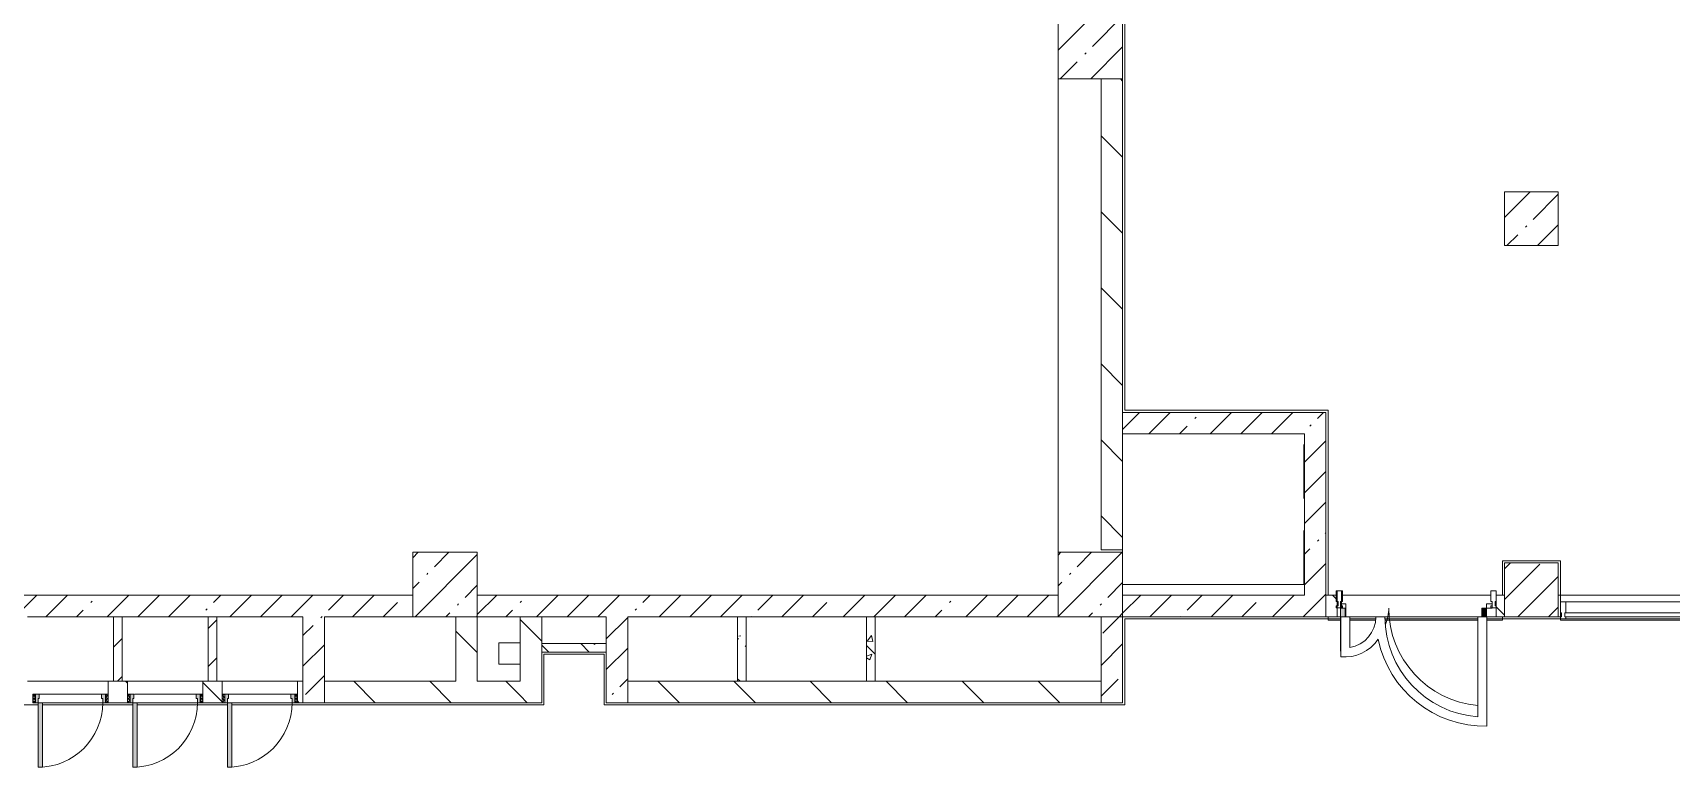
# Model space of a CAD drawing. Header units: millimetres. Extents: x -8624 to 200664, y -8553 to 29000.
# Drawn here: x 56628 to 71860, y 10300 to 17129 of the extents above; entities that cross this region are included whole.
import ezdxf

# ---------------------------------------------------------------- set-up
doc = ezdxf.new("R2010")
doc.units = ezdxf.units.MM
doc.linetypes.add('200_ШТРИХ__ш1_п0_6_', pattern=[800, 500, -300])
for name, color, linetype, lineweight, true_color in [('A-DETL-GENF-2', 7, 'Continuous', 5, 0xaaaaaa), ('A-DETL-GENF-3', 7, 'Continuous', 5, 0xe2e2e2), ('A-DOOR-2', 7, 'Continuous', 5, 0xe2e2e2), ('A-DOOR-3', 7, 'Continuous', 5, 0xaaaaaa), ('A-DOOR-FRAM-1', 7, 'Continuous', 5, 0xe2e2e2), ('A-DOOR-FRAM-3', 7, 'Continuous', 5, 0xaaaaaa), ('A-FLOR-2', 7, 'Continuous', 5, 0xaaaaaa), ('I-WALL-3', 7, 'Continuous', 5, 0x787878)]:
    doc.layers.add(name, color=color, linetype=linetype, lineweight=lineweight, true_color=true_color)
for name, color, linetype, lineweight in [('A-DETL-MBND-1', 7, '200_ШТРИХ__ш1_п0_6_', 9), ('A-GLAZ-CURT', 7, 'Continuous', 5), ('A-GLAZ-CWMG', 7, 'Continuous', 5), ('A-WALL-1', 7, 'Continuous', 9), ('I-WALL', 7, 'Continuous', 5), ('S-COLS', 7, 'Continuous', 5)]:
    doc.layers.add(name, color=color, linetype=linetype, lineweight=lineweight)
pattern_1 = [(135, (0, 0), (-353.5534, -353.5534), [])]
pattern_2 = [(45, (0, 0), (-285.1231, 285.1231), []), (45, (285.12, 0), (-285.1231, 285.1231), [504.031, -100.806, 16.764, -84.042])]
pattern_3 = [(135, (0, 0), (-377.1708, -377.1708), [533.4, -88.9, 17.78, -88.9]), (135, (0, 376.94), (-377.1708, -377.1708), []), (50, (0, 0), (637.6445, -55.7866), [66.675, -733.425]), (355, (0, 0), (-123.3494, 668.699), [53.34, -586.74]), (100.451, (53.14, -4.65), (514.299, 612.908), [56.665, -623.315]), (46.184, (0, 177.8), (948.776, -147.15), [100.012, -1100.137]), (96.636, (79.1, 165.5), (830.909, 865.997), [84.998, -934.973]), (351.184, (0, 177.8), (830.918, 865.988), [80.01, -880.11]), (21, (88.9, 133.35), (530.6506, -357.9283), [66.675, -733.425]), (326, (88.9, 133.35), (216.308, 644.6585), [53.34, -586.74]), (71.451, (133.1, 103.5), (746.9596, 286.7243), [56.665, -623.315]), (37.5, (0, 0), (10.8105, 295.9426), [16.764, -562.864, 16.764, -578.866, -588.962]), (37.5, (0, 0), (10.8105, 295.9426), [-1175.258, 16.764, -572.198]), (7.5, (0, 0), (233.8692, 350.6318), [16.764, -322.834, 16.764, -549.529, -224.472]), (7.5, (0, 0), (233.8692, 350.6318), [-905.891, 16.764, -207.708]), (327.5, (-198.25, 0), (474.5678, -20.0513), [16.764, -205.486, 16.764, -676.656, -920.115]), (327.5, (-198.25, 0), (474.5678, -20.0513), [-915.67, 16.764, -903.351]), (317.5, (-287.15, 0), (518.4522, 88.9934), [16.764, -272.161, 16.764, -443.738, -653.415]), (317.5, (-287.15, 0), (518.4522, 88.9934), [-749.427, 16.764, -636.651])]
pattern_4 = [(45, (0, 0), (-176.7767, 176.7767), [])]
pattern_5 = [(135, (1951.41, 164.685), (-14.14214, -14.14214), []), (225, (1951.41, 164.685), (14.14214, -14.14214), [])]
pattern_6 = [(45, (-171.384, 164.685), (-14.1421, 14.1421), []), (135, (-171.384, 164.685), (-14.1421, -14.1421), [])]

# ---------------------------------------------------------------- blocks, each defined once
blk = doc.blocks.new('BSC_Колонна _Прямоугольная - 600х600-23205240-3_1_3_птичка копия 1')
at = {"layer": 'S-COLS'}
h = blk.add_hatch(dxfattribs=at)
h.set_pattern_fill('FP_18', color=256, style=0, pattern_type=2)
h.set_pattern_definition([(45, (-66460, -12000), (-285.1231, 285.1231), []), (45, (-66174.88, -12000), (-285.1231, 285.1231), [504.031, -100.806, 16.764, -84.042])])
h.paths.add_polyline_path([(-300, -300), (300, -300), (300, 300), (-300, 300), (-300, -187)])
for p, q in [((300, 300), (-300, 300)), ((-300, 300), (-300, -300)), ((300, -300), (300, 300)), ((-300, -300), (300, -300))]:
    blk.add_line(p, q, dxfattribs=at)
blk = doc.blocks.new('BSC_Колонна _Прямоугольная - 600х600-V19-3_1_3_птичка копия 1')
at = {"layer": 'S-COLS'}
h = blk.add_hatch(dxfattribs=at)
h.set_pattern_fill('FP_22', color=256, style=0, pattern_type=2)
h.set_pattern_definition([(45, (-66460, -17000), (-285.1231, 285.1231), []), (45, (-66174.88, -17000), (-285.1231, 285.1231), [504.031, -100.806, 16.764, -84.042])])
h.paths.add_polyline_path([(-300, -300), (300, -300), (300, 300), (-300, 300)])
for p, q in [((300, 300), (-300, 300)), ((-300, 300), (-300, -300)), ((300, -300), (300, 300)), ((-300, -300), (300, -300))]:
    blk.add_line(p, q, dxfattribs=at)
blk = doc.blocks.new('BSC_Колонна _Прямоугольная - 600х600-V29-3_1_3_птичка копия 1')
at = {"layer": 'S-COLS'}
h = blk.add_hatch(dxfattribs=at)
h.set_pattern_fill('FP_40', color=256, style=0, pattern_type=2)
h.set_pattern_definition([(45, (-60460, -12000), (-285.1231, 285.1231), []), (45, (-60174.88, -12000), (-285.1231, 285.1231), [504.031, -100.806, 16.764, -84.042])])
h.paths.add_polyline_path([(-300, -300), (300, -300), (300, 300), (-300, 300), (-300, -187)])
for p, q in [((300, 300), (-300, 300)), ((-300, 300), (-300, -300)), ((300, -300), (300, 300)), ((-300, -300), (300, -300))]:
    blk.add_line(p, q, dxfattribs=at)
blk = doc.blocks.new('BSC_Колонна _Прямоугольная - 500х500-V52-3_1_3_птичка копия 1')
at = {"layer": 'S-COLS'}
h = blk.add_hatch(dxfattribs=at)
h.set_pattern_fill('FP_64', color=256, style=0, pattern_type=2)
h.set_pattern_definition([(45, (-70560, -15400), (-285.1231, 285.1231), []), (45, (-70274.88, -15400), (-285.1231, 285.1231), [504.031, -100.806, 16.764, -84.042])])
h.paths.add_polyline_path([(-250, -250), (250, -250), (250, 250), (-250, 250)])
for p, q in [((250, 250), (-250, 250)), ((-250, 250), (-250, -250)), ((250, -250), (250, 250)), ((-250, -250), (250, -250))]:
    blk.add_line(p, q, dxfattribs=at)
blk = doc.blocks.new('110_Дверь_СКБ_1Ст - д-18 700x2100h_Технический шкаф ЭОМ и СС-V103-3_1_3_птичка копия 1')
at = {"layer": 'A-DOOR-2'}
h = blk.add_hatch(color=256, dxfattribs=at)
h.paths.add_polyline_path([(312.5, 100), (312.5, 60), (302.5, 60), (302.5, 20), (337.5, 20), (337.5, 100)])
h.paths.add_polyline_path([(-287.5, 100), (-312.5, 100), (-312.5, 20), (-277.5, 20), (-277.5, 60), (-287.5, 60)])
at = {"layer": 'A-DOOR-3'}
h = blk.add_hatch(dxfattribs=at)
h.set_pattern_fill('FP_69', color=256, style=0, pattern_type=2)
h.set_pattern_definition(pattern_5)
h.paths.add_polyline_path([(362.5, 100), (337.5, 100), (337.5, 20), (362.5, 20)])
at = {"layer": 'A-DOOR-FRAM-1'}
blk.add_hatch(color=256, dxfattribs=at).paths.add_polyline_path([(272.5, 700), (272.5, 100), (312.5, 100), (312.5, 700)])
at = {"layer": 'A-DOOR-FRAM-3'}
h = blk.add_hatch(dxfattribs=at)
h.set_pattern_fill('FP_70', color=256, style=0, pattern_type=2)
h.set_pattern_definition(pattern_6)
h.paths.add_polyline_path([(-312.5, 100), (-337.5, 100), (-337.5, 20), (-312.5, 20)])
at = {"layer": 'A-DOOR-3'}
for p, q in [((312.5, 700), (272.5, 700)), ((272.5, 700), (272.5, 100)), ((312.5, 100), (312.5, 700)), ((272.5, 100), (312.5, 100))]:
    blk.add_line(p, q, dxfattribs=at)
blk.add_arc((312.5, 100), 600, 90, 180, dxfattribs=at)
at = {"layer": 'A-DOOR-FRAM-3'}
for p, q in [((-312.5, 100), (-337.5, 100)), ((-337.5, 100), (-337.5, 20)), ((-337.5, 20), (-312.5, 20)), ((-287.5, 100), (-312.5, 100)), ((-312.5, 100), (-312.5, 20)), ((-312.5, 20), (-312.5, 100)), ((-312.5, 20), (-277.5, 20)), ((-287.5, 60), (-287.5, 100)), ((-287.5, 100), (272.5, 100)), ((-277.5, 60), (-287.5, 60)), ((-277.5, 20), (-277.5, 60)), ((302.5, 20), (-277.5, 20)), ((312.5, 60), (302.5, 60)), ((302.5, 60), (302.5, 20)), ((302.5, 20), (337.5, 20)), ((312.5, 100), (312.5, 60)), ((337.5, 100), (312.5, 100)), ((337.5, 20), (337.5, 100)), ((362.5, 100), (337.5, 100)), ((337.5, 100), (337.5, 20)), ((337.5, 20), (362.5, 20)), ((362.5, 20), (362.5, 100))]:
    blk.add_line(p, q, dxfattribs=at)
blk = doc.blocks.new('110_Дверь_СКБ_1Ст - д-18 700x2100h_Технический шкаф ЭОМ и СС-V104-3_1_3_птичка копия 1')
at = {"layer": 'A-DOOR-2'}
h = blk.add_hatch(color=256, dxfattribs=at)
h.paths.add_polyline_path([(312.5, 100), (312.5, 60), (302.5, 60), (302.5, 20), (337.5, 20), (337.5, 100)])
h.paths.add_polyline_path([(-287.5, 100), (-312.5, 100), (-312.5, 20), (-277.5, 20), (-277.5, 60), (-287.5, 60)])
at = {"layer": 'A-DOOR-3'}
h = blk.add_hatch(dxfattribs=at)
h.set_pattern_fill('FP_69', color=256, style=0, pattern_type=2)
h.set_pattern_definition(pattern_5)
h.paths.add_polyline_path([(362.5, 100), (337.5, 100), (337.5, 20), (362.5, 20)])
at = {"layer": 'A-DOOR-FRAM-1'}
blk.add_hatch(color=256, dxfattribs=at).paths.add_polyline_path([(272.5, 700), (272.5, 100), (312.5, 100), (312.5, 700)])
at = {"layer": 'A-DOOR-FRAM-3'}
h = blk.add_hatch(dxfattribs=at)
h.set_pattern_fill('FP_70', color=256, style=0, pattern_type=2)
h.set_pattern_definition(pattern_6)
h.paths.add_polyline_path([(-312.5, 100), (-337.5, 100), (-337.5, 20), (-312.5, 20)])
at = {"layer": 'A-DOOR-3'}
for p, q in [((312.5, 700), (272.5, 700)), ((272.5, 700), (272.5, 100)), ((312.5, 100), (312.5, 700)), ((272.5, 100), (312.5, 100))]:
    blk.add_line(p, q, dxfattribs=at)
blk.add_arc((312.5, 100), 600, 90, 180, dxfattribs=at)
at = {"layer": 'A-DOOR-FRAM-3'}
for p, q in [((-312.5, 100), (-337.5, 100)), ((-337.5, 100), (-337.5, 20)), ((-337.5, 20), (-312.5, 20)), ((-287.5, 100), (-312.5, 100)), ((-312.5, 100), (-312.5, 20)), ((-312.5, 20), (-312.5, 100)), ((-312.5, 20), (-277.5, 20)), ((-287.5, 60), (-287.5, 100)), ((-287.5, 100), (272.5, 100)), ((-277.5, 60), (-287.5, 60)), ((-277.5, 20), (-277.5, 60)), ((297.6, 20), (-277.5, 20)), ((312.5, 60), (302.5, 60)), ((302.5, 60), (302.5, 20)), ((302.5, 20), (337.5, 20)), ((312.5, 100), (312.5, 60)), ((337.5, 100), (312.5, 100)), ((337.5, 20), (337.5, 100)), ((362.5, 100), (337.5, 100)), ((337.5, 100), (337.5, 20)), ((337.5, 20), (362.5, 20)), ((362.5, 20), (362.5, 100))]:
    blk.add_line(p, q, dxfattribs=at)
blk = doc.blocks.new('Прямоугольный импост - Импост структурный с накладкой - 160мм Темный-33326475-3_1_3_птичка копия 1')
at = {"layer": 'A-GLAZ-CWMG'}
for p, q in [((-50, 40), (-50, 140)), ((-50, 140), (0, 140)), ((-40, 40), (-50, 40)), ((-50, -17), (-50, 0)), ((-50, 0), (-40, 0)), ((-40, 0), (-40, 40)), ((-10, 40), (-10, 0)), ((0, 40), (-10, 40)), ((-10, 0), (0, 0)), ((0, 140), (0, 40)), ((0, 0), (0, -17)), ((0, -17), (-50, -17))]:
    blk.add_line(p, q, dxfattribs=at)
blk = doc.blocks.new('Дверь_Витражная_остекление_ - ВВ-6 остекление-32274838-3_1_3_птичка копия 1')
at = {"layer": 'A-DETL-GENF-3'}
for points in [[(705, 420), (701, 420), (701, 100), (660, 100), (660, 20), (705, 20), (705, 386)], [(-655, 100), (-655, 20), (-610, 20), (-610, 100)]]:
    blk.add_hatch(color=256, dxfattribs=at).paths.add_polyline_path(points)
at = {"layer": 'A-DETL-GENF-2'}
for p, q in [((705, 420), (705, 20)), ((705, 20), (705, 420)), ((-655, 100), (-655, 20)), ((-655, 100), (-655, 20)), ((-610, 20), (-655, 20)), ((-655, 20), (-610, 20)), ((-610, 100), (-610, 20)), ((-610, 20), (-610, 100)), ((660, 100), (660, 20)), ((660, 100), (660, 20))]:
    blk.add_line(p, q, dxfattribs=at)
at = {"layer": 'A-DOOR-3'}
for p, q in [((-655, 20), (-705, 20)), ((-705, 20), (-705, -20)), ((-655, 100), (-655, 20)), ((-655, -20), (-655, 20)), ((655, 100), (655, 20)), ((705, 20), (655, 20)), ((655, 20), (655, -20)), ((705, -20), (705, 20)), ((-705, -20), (-655, -20)), ((655, -20), (705, -20))]:
    blk.add_line(p, q, dxfattribs=at)
for centre, radius, start, end in [((-655, 20), 910, 360, 84.7731), ((655, 20), 400, 157.5, 180)]:
    blk.add_arc(centre, radius, start, end, dxfattribs=at)
blk = doc.blocks.new('Прямоугольный импост - Импост структурный с накладкой - 160мм Темный-33326241-3_1_3_птичка копия 1')
at = {"layer": 'A-GLAZ-CWMG'}
for p, q in [((-25, 40), (-25, 140)), ((-25, 140), (25, 140)), ((-15, 40), (-25, 40)), ((-25, -17), (-25, 0)), ((-25, 0), (-15, 0)), ((-15, 0), (-15, 40)), ((15, 40), (15, 0)), ((25, 40), (15, 40)), ((15, 0), (25, 0)), ((25, 140), (25, 40)), ((25, 0), (25, -17)), ((25, -17), (-25, -17))]:
    blk.add_line(p, q, dxfattribs=at)
blk = doc.blocks.new('Прямоугольный импост - Импост структурный с накладкой - 160мм Темный-33326242-3_1_3_птичка копия 1')
at = {"layer": 'A-GLAZ-CWMG'}
for p, q in [((0, 140), (-50, 140)), ((-50, 140), (-50, 40)), ((-50, 40), (-40, 40)), ((-40, 0), (-50, 0)), ((-50, 0), (-50, -17)), ((-40, 40), (-40, 0)), ((-10, 0), (-10, 40)), ((-10, 40), (0, 40)), ((0, 0), (-10, 0)), ((0, 40), (0, 140)), ((0, -17), (0, 0)), ((-50, -17), (0, -17))]:
    blk.add_line(p, q, dxfattribs=at)
blk = doc.blocks.new('Прямоугольный импост - Импост структурный с накладкой - 160мм Темный-33326237-3_1_3_птичка копия 1')
at = {"layer": 'A-GLAZ-CWMG'}
for p, q in [((-50, 40), (-50, 140)), ((-50, 140), (0, 140)), ((-40, 40), (-50, 40)), ((-50, -17), (-50, 0)), ((-50, 0), (-40, 0)), ((-40, 0), (-40, 40)), ((-10, 40), (-10, 0)), ((0, 40), (-10, 40)), ((-10, 0), (0, 0)), ((0, 140), (0, 40)), ((0, 0), (0, -17)), ((0, -17), (-50, -17))]:
    blk.add_line(p, q, dxfattribs=at)
blk = doc.blocks.new('Системная панель - Стекло - 40мм-V165-3_1_3_птичка копия 1')
at = {"layer": 'A-GLAZ-CURT'}
for p, q in [((567, 0), (-567, 0)), ((-567, 0), (-567, -40)), ((567, -40), (567, 0)), ((-567, -40), (567, -40))]:
    blk.add_line(p, q, dxfattribs=at)
blk = doc.blocks.new('Прямоугольный импост - Импост структурный с накладкой - 160мм Темный-32468813-3_1_3_птичка копия 1')
at = {"layer": 'A-GLAZ-CWMG'}
for p, q in [((70880, 11837), (71994, 11837)), ((70880, 11680), (71994, 11680))]:
    blk.add_line(p, q, dxfattribs=at)

msp = doc.modelspace()

# ---------------------------------------------------------------- hatches: boundary and pattern name
at = {"layer": 'I-WALL'}
h = msp.add_hatch(dxfattribs=at)
h.set_pattern_fill('FP_26', color=256, style=0, pattern_type=2)
h.set_pattern_definition(pattern_1)
h.paths.add_polyline_path([(66560, 12320), (66760, 12320), (66760, 16700), (66560, 16700), (66560, 16368.2)])
h.paths.add_polyline_path([(66560, 17300), (66760, 17300), (66760, 26500), (66560, 26500), (66560, 20923)])
h = msp.add_hatch(dxfattribs=at)
h.set_pattern_fill('FP_23', color=256, style=0, pattern_type=2)
h.set_pattern_definition(pattern_2)
h.paths.add_polyline_path([(68450, 13400), (68450, 13600), (66760, 13600), (66760, 13400), (67723.5, 13400)])
h = msp.add_hatch(dxfattribs=at)
h.set_pattern_fill('FP_23', color=256, style=0, pattern_type=2)
h.set_pattern_definition(pattern_2)
h.paths.add_polyline_path([(68606.2, 11700), (68650, 11700), (68650, 13600), (68450, 13600), (68450, 11700)])
h = msp.add_hatch(dxfattribs=at)
h.set_pattern_fill('FP_23', color=256, style=0, pattern_type=2)
h.set_pattern_definition(pattern_2)
h.paths.add_polyline_path([(62160, 11700), (66160, 11700), (66160, 11900), (60760, 11900), (60760, 11700), (61960, 11700)])
h.paths.add_polyline_path([(58259.2, 11700), (60160, 11700), (60160, 11900), (54760, 11900), (54760, 11700), (58014, 11700)])
h = msp.add_hatch(dxfattribs=at)
h.set_pattern_fill('FP_23', color=256, style=0, pattern_type=2)
h.set_pattern_definition(pattern_2)
h.paths.add_polyline_path([(66760, 11700), (68450, 11700), (68450, 11900), (66760, 11900), (66760, 11813.3)])
h = msp.add_hatch(dxfattribs=at)
h.set_pattern_fill('FP_26', color=256, style=0, pattern_type=2)
h.set_pattern_definition(pattern_1)
h.paths.add_polyline_path([(68650, 11700), (68754, 11700), (68754, 11900), (68650, 11900), (68650, 11813.3)])
h.paths.add_polyline_path([(73520, 11700), (73540, 11700), (73540, 11900), (73520, 11900), (73520, 11813.3)])
h.paths.add_polyline_path([(70810, 11700), (70830, 11700), (70830, 11900), (70810, 11900), (70810, 11813.3)])
h.paths.add_polyline_path([(70234, 11700), (70310, 11700), (70310, 11900), (70234, 11900), (70234, 11813.3)])
h = msp.add_hatch(dxfattribs=at)
h.set_pattern_fill('FP_28', color=256, style=0, pattern_type=2)
h.set_pattern_definition(pattern_4)
h.paths.add_polyline_path([(57459.2, 11100), (57459.2, 11700), (57379.2, 11700), (57379.2, 11100)])
h = msp.add_hatch(dxfattribs=at)
h.set_pattern_fill('FP_28', color=256, style=0, pattern_type=2)
h.set_pattern_definition(pattern_4)
h.paths.add_polyline_path([(58339.2, 11100), (58339.2, 11700), (58259.2, 11700), (58259.2, 11100)])
h = msp.add_hatch(dxfattribs=at)
h.set_pattern_fill('FP_23', color=256, style=0, pattern_type=2)
h.set_pattern_definition(pattern_2)
h.paths.add_polyline_path([(59340, 10900), (59340, 11700), (59140, 11700), (59140, 10900)])
h = msp.add_hatch(dxfattribs=at)
h.set_pattern_fill('FP_26', color=256, style=0, pattern_type=2)
h.set_pattern_definition(pattern_1)
h.paths.add_polyline_path([(60760, 11100), (60760, 11700), (60560, 11700), (60560, 11100), (60662.1, 11100)])
h = msp.add_hatch(dxfattribs=at)
h.set_pattern_fill('FP_26', color=256, style=0, pattern_type=2)
h.set_pattern_definition(pattern_1)
h.paths.add_polyline_path([(61160, 10900), (61360, 10900), (61360, 11700), (61160, 11700), (61160, 11100)])
h = msp.add_hatch(dxfattribs=at)
h.set_pattern_fill('FP_23', color=256, style=0, pattern_type=2)
h.set_pattern_definition(pattern_2)
h.paths.add_polyline_path([(62160, 10900), (62160, 11700), (61960, 11700), (61960, 10900)])
h = msp.add_hatch(dxfattribs=at)
h.set_pattern_fill('FP_23', color=256, style=0, pattern_type=2)
h.set_pattern_definition(pattern_2)
h.paths.add_polyline_path([(66760, 10900), (66760, 11700), (66560, 11700), (66560, 10900)])
h = msp.add_hatch(dxfattribs=at)
h.set_pattern_fill('FP_26', color=256, style=0, pattern_type=2)
h.set_pattern_definition(pattern_1)
h.paths.add_polyline_path([(61160, 10900), (61160, 11100), (59340, 11100), (59340, 10900), (60662.1, 10900)])
h.paths.add_polyline_path([(57327.8, 10900), (57507.8, 10900), (57507.8, 11100), (57327.8, 11100), (57327.8, 10980)])
h.paths.add_polyline_path([(56447.8, 10900), (56627.8, 10900), (56627.8, 11100), (56447.8, 11100), (56447.8, 10980)])
h.paths.add_polyline_path([(55747.8, 10900), (55747.8, 11100), (55700, 11100), (55700, 10900)])
h.paths.add_polyline_path([(51910, 10900), (55500, 10900), (55500, 11100), (51910, 11100)])
h.paths.add_polyline_path([(58207.8, 10900), (58387.8, 10900), (58387.8, 11100), (58207.8, 11100), (58207.8, 10980)])
h.paths.add_polyline_path([(59140, 10900), (59140, 11100), (59087.8, 11100), (59087.8, 10900)])
h.paths.add_polyline_path([(44760, 10900), (51710, 10900), (51710, 11100), (44760, 11100)])
h = msp.add_hatch(dxfattribs=at)
h.set_pattern_fill('FP_26', color=256, style=0, pattern_type=2)
h.set_pattern_definition(pattern_1)
h.paths.add_polyline_path([(62160, 10900), (62760, 10900), (62760, 11100), (62160, 11100)])
h = msp.add_hatch(dxfattribs=at)
h.set_pattern_fill('FP_26', color=256, style=0, pattern_type=2)
h.set_pattern_definition(pattern_1)
h.paths.add_polyline_path([(66560, 10900), (66560, 11100), (62760, 11100), (62760, 10900), (64192.8, 10900)])
at = {"layer": 'I-WALL-3'}
h = msp.add_hatch(dxfattribs=at)
h.set_pattern_fill('FP_33', color=256, style=0, pattern_type=2)
h.set_pattern_definition(pattern_3)
h.paths.add_polyline_path([(63260, 11100), (63260, 11700), (63180, 11700), (63180, 11100)])
h = msp.add_hatch(dxfattribs=at)
h.set_pattern_fill('FP_33', color=256, style=0, pattern_type=2)
h.set_pattern_definition(pattern_3)
h.paths.add_polyline_path([(64460, 11100), (64460, 11700), (64380, 11700), (64380, 11100)])
h = msp.add_hatch(dxfattribs=at)
h.set_pattern_fill('FP_33', color=256, style=0, pattern_type=2)
h.set_pattern_definition(pattern_3)
h.paths.add_polyline_path([(61960, 11370), (61960, 11450), (61360, 11450), (61360, 11370), (61544.7, 11370)])
at = {"layer": 'S-COLS'}
h = msp.add_hatch(dxfattribs=at)
h.set_pattern_fill('FP_23', color=256, style=0, pattern_type=2)
h.set_pattern_definition(pattern_2)
h.paths.add_polyline_path([(70810, 11700), (70810, 12200), (70310, 12200), (70310, 11700), (70371.6, 11700)])

# ---------------------------------------------------------------- linework, layer by layer
at = {"layer": 'A-DETL-MBND-1'}
msp.add_line((68445, 12000), (68445, 13400), dxfattribs=at)
at = {"layer": 'A-FLOR-2'}
for p, q in [((66780, 26880), (66780, 13620)), ((66160, 16700), (66160, 12300)), ((66780, 13620), (68670, 13620)), ((68670, 13620), (68670, 11900)), ((66760, 12300), (66760, 12320)), ((70290, 11900), (70290, 12220)), ((70290, 12220), (70830, 12220)), ((70830, 12220), (70830, 11900)), ((68450, 12000), (66760, 12000)), ((68788, 11680), (66780, 11680)), ((66780, 11680), (66780, 10880)), ((68670, 11700), (68670, 11669)), ((68670, 11669), (68788, 11669)), ((68872.7, 11700), (68788, 11700)), ((68788, 11700), (68788, 11327.5)), ((68872.7, 11413.8), (68872.7, 11700)), ((69112.2, 11680), (68872.7, 11680)), ((68872.7, 11669), (69111.1, 11669)), ((69198.7, 11697.2), (69114, 11697.2)), ((70062.3, 11680), (69199.7, 11680)), ((69200.3, 11669), (70062.3, 11669)), ((70147, 11700), (70062.3, 11700)), ((70062.3, 11700), (70062.3, 10768.9)), ((70147, 10681.9), (70147, 11700)), ((70830, 11680), (70147, 11680)), ((70147, 11669), (70290, 11669)), ((70290, 11669), (70290, 11700)), ((70830, 11680), (70830, 11669)), ((70830, 11669), (72068, 11669)), ((60960, 11457), (61160, 11457)), ((60960, 11257), (60960, 11457)), ((61939, 11350), (61380, 11350)), ((61380, 11350), (61380, 10880)), ((61939, 10880), (61939, 11350)), ((61160, 11257), (60960, 11257)), ((56677.8, 10880), (55837.8, 10880)), ((57557.8, 10880), (56717.8, 10880)), ((58437.8, 10880), (57597.8, 10880)), ((61380, 10880), (58477.8, 10880)), ((66780, 10880), (61939, 10880))]:
    msp.add_line(p, q, dxfattribs=at)
for centre, radius, start, end in [((68826.9, 11697.2), 287, 279.17366, 0), ((70129.4, 11697.2), 930.7, 180, 265.86869), ((68826.9, 11697.2), 371.7, 263.98747, 326.07537), ((70129.4, 11697.2), 1015.4, 191.7891, 270.99569)]:
    msp.add_arc(centre, radius, start, end, dxfattribs=at)
at = {"layer": 'A-WALL-1'}
for p, q in [((68650, 11900), (68650, 11700)), ((57459.2, 11700), (57379.2, 11700)), ((58339.2, 11700), (58259.2, 11700)), ((61360, 11700), (61160, 11700)), ((63260, 11700), (63180, 11700)), ((64460, 11700), (64380, 11700)), ((61360, 11450), (61360, 11370)), ((61960, 11370), (61960, 11450)), ((57379.2, 11100), (57459.2, 11100)), ((58259.2, 11100), (58339.2, 11100)), ((59140, 10900), (59140, 11100)), ((59340, 10900), (59340, 11100)), ((62160, 10900), (62160, 11100)), ((63180, 11100), (63260, 11100)), ((64380, 11100), (64460, 11100)), ((66560, 11100), (66560, 10900))]:
    msp.add_line(p, q, dxfattribs=at)
at = {"layer": 'I-WALL'}
for p, q in [((66560, 16700), (66560, 12320)), ((66760, 12320), (66760, 16700)), ((68650, 13600), (66760, 13600)), ((68650, 11900), (68650, 13600)), ((66760, 13400), (68450, 13400)), ((68450, 13400), (68450, 11900)), ((66560, 12320), (66760, 12320)), ((60160, 11900), (54760, 11900)), ((66160, 11900), (60760, 11900)), ((68450, 11900), (66760, 11900)), ((68754, 11900), (68650, 11900)), ((68754, 11700), (68754, 11900)), ((68804, 11900), (70184, 11900)), ((70310, 11900), (70234, 11900)), ((70234, 11900), (70234, 11700)), ((70310, 11700), (70310, 11900)), ((70810, 11900), (70810, 11700)), ((70810, 11900), (73540, 11900)), ((70830, 11700), (70830, 11900)), ((56579.2, 11700), (57379.2, 11700)), ((57379.2, 11700), (57379.2, 11100)), ((57459.2, 11100), (57459.2, 11700)), ((57459.2, 11700), (58259.2, 11700)), ((58259.2, 11700), (58259.2, 11100)), ((58339.2, 11100), (58339.2, 11700)), ((58339.2, 11700), (59140, 11700)), ((59140, 11700), (59140, 11100)), ((59340, 11100), (59340, 11700)), ((59340, 11700), (60160, 11700)), ((60560, 11700), (60560, 11100)), ((60760, 11100), (60760, 11700)), ((60760, 11700), (61160, 11700)), ((61160, 11700), (61160, 11100)), ((61360, 11450), (61360, 11700)), ((61360, 11700), (61960, 11700)), ((61960, 11700), (61960, 11450)), ((62160, 11100), (62160, 11700)), ((62160, 11700), (63180, 11700)), ((63180, 11700), (63180, 11100)), ((63260, 11700), (64380, 11700)), ((63260, 11100), (63260, 11700)), ((64380, 11700), (64380, 11100)), ((64460, 11700), (66160, 11700)), ((64460, 11100), (64460, 11700)), ((66560, 11700), (66560, 11100)), ((66760, 10900), (66760, 11700)), ((66760, 11700), (68650, 11700)), ((68650, 11700), (68788, 11700)), ((70062.3, 11700), (68872.7, 11700)), ((70310, 11700), (70147, 11700)), ((70810, 11700), (70840, 11700)), ((61960, 11450), (61360, 11450)), ((61360, 11370), (61960, 11370)), ((61360, 10900), (61360, 11370)), ((61960, 11370), (61960, 10900)), ((56579.2, 11100), (57379.2, 11100)), ((57327.8, 11100), (57327.8, 10980)), ((57459.2, 11100), (58259.2, 11100)), ((57507.8, 10980), (57507.8, 11100)), ((58207.8, 11100), (58207.8, 10980)), ((58339.2, 11100), (59140, 11100)), ((58387.8, 10980), (58387.8, 11100)), ((59087.8, 11100), (59087.8, 10980)), ((60560, 11100), (59340, 11100)), ((61160, 11100), (60760, 11100)), ((63180, 11100), (62160, 11100)), ((64380, 11100), (63260, 11100)), ((66560, 11100), (64460, 11100)), ((57327.8, 10900), (57507.8, 10900)), ((58207.8, 10900), (58387.8, 10900)), ((59087.8, 10900), (61360, 10900)), ((61960, 10900), (66760, 10900))]:
    msp.add_line(p, q, dxfattribs=at)
at = {"layer": 'S-COLS'}
for p, q in [((70810, 12200), (70310, 12200)), ((70310, 12200), (70310, 11900)), ((70810, 11900), (70810, 12200)), ((70310, 11900), (70310, 11700)), ((70810, 11700), (70810, 11900)), ((70310, 11700), (70810, 11700))]:
    msp.add_line(p, q, dxfattribs=at)

# ---------------------------------------------------------------- block references
at = {"layer": 'A-DOOR-3', "rotation": 180}
for name, p in [('Дверь_Витражная_остекление_ - ВВ-6 остекление-32274838-3_1_3_птичка копия 1', (69489, 11800)), ('110_Дверь_СКБ_1Ст - д-18 700x2100h_Технический шкаф ЭОМ и СС-V103-3_1_3_птичка копия 1', (56990.3, 11000)), ('110_Дверь_СКБ_1Ст - д-18 700x2100h_Технический шкаф ЭОМ и СС-V104-3_1_3_птичка копия 1', (57870.3, 11000)), ('110_Дверь_СКБ_1Ст - д-18 700x2100h_Технический шкаф ЭОМ и СС-V103-3_1_3_птичка копия 1', (58750.3, 11000))]:
    msp.add_blockref(name, p, dxfattribs=at)
at = {"layer": 'A-GLAZ-CURT', "rotation": 180}
msp.add_blockref('Системная панель - Стекло - 40мм-V165-3_1_3_птичка копия 1', (71437, 11697), dxfattribs=at)
at = {"layer": 'A-GLAZ-CWMG', "extrusion": (0, 0, -1)}
for name, p in [('Прямоугольный импост - Импост структурный с накладкой - 160мм Темный-33326241-3_1_3_птичка копия 1', (-68769, 11800)), ('Прямоугольный импост - Импост структурный с накладкой - 160мм Темный-33326475-3_1_3_птичка копия 1', (-68754, 11800)), ('Прямоугольный импост - Импост структурный с накладкой - 160мм Темный-33326237-3_1_3_птичка копия 1', (-70830, 11697))]:
    msp.add_blockref(name, p, dxfattribs=at)
at = {"layer": 'A-GLAZ-CWMG'}
for name, p in [('Прямоугольный импост - Импост структурный с накладкой - 160мм Темный-33326242-3_1_3_птичка копия 1', (70234, 11800)), ('Прямоугольный импост - Импост структурный с накладкой - 160мм Темный-32468813-3_1_3_птичка копия 1', (0, 0))]:
    msp.add_blockref(name, p, dxfattribs=at)
at = {"layer": 'S-COLS'}
for name, p in [('BSC_Колонна _Прямоугольная - 600х600-V19-3_1_3_птичка копия 1', (66460, 17000)), ('BSC_Колонна _Прямоугольная - 500х500-V52-3_1_3_птичка копия 1', (70560, 15400)), ('BSC_Колонна _Прямоугольная - 600х600-V29-3_1_3_птичка копия 1', (60460, 12000)), ('BSC_Колонна _Прямоугольная - 600х600-23205240-3_1_3_птичка копия 1', (66460, 12000))]:
    msp.add_blockref(name, p, dxfattribs=at)

doc.saveas('drawing.dxf')
